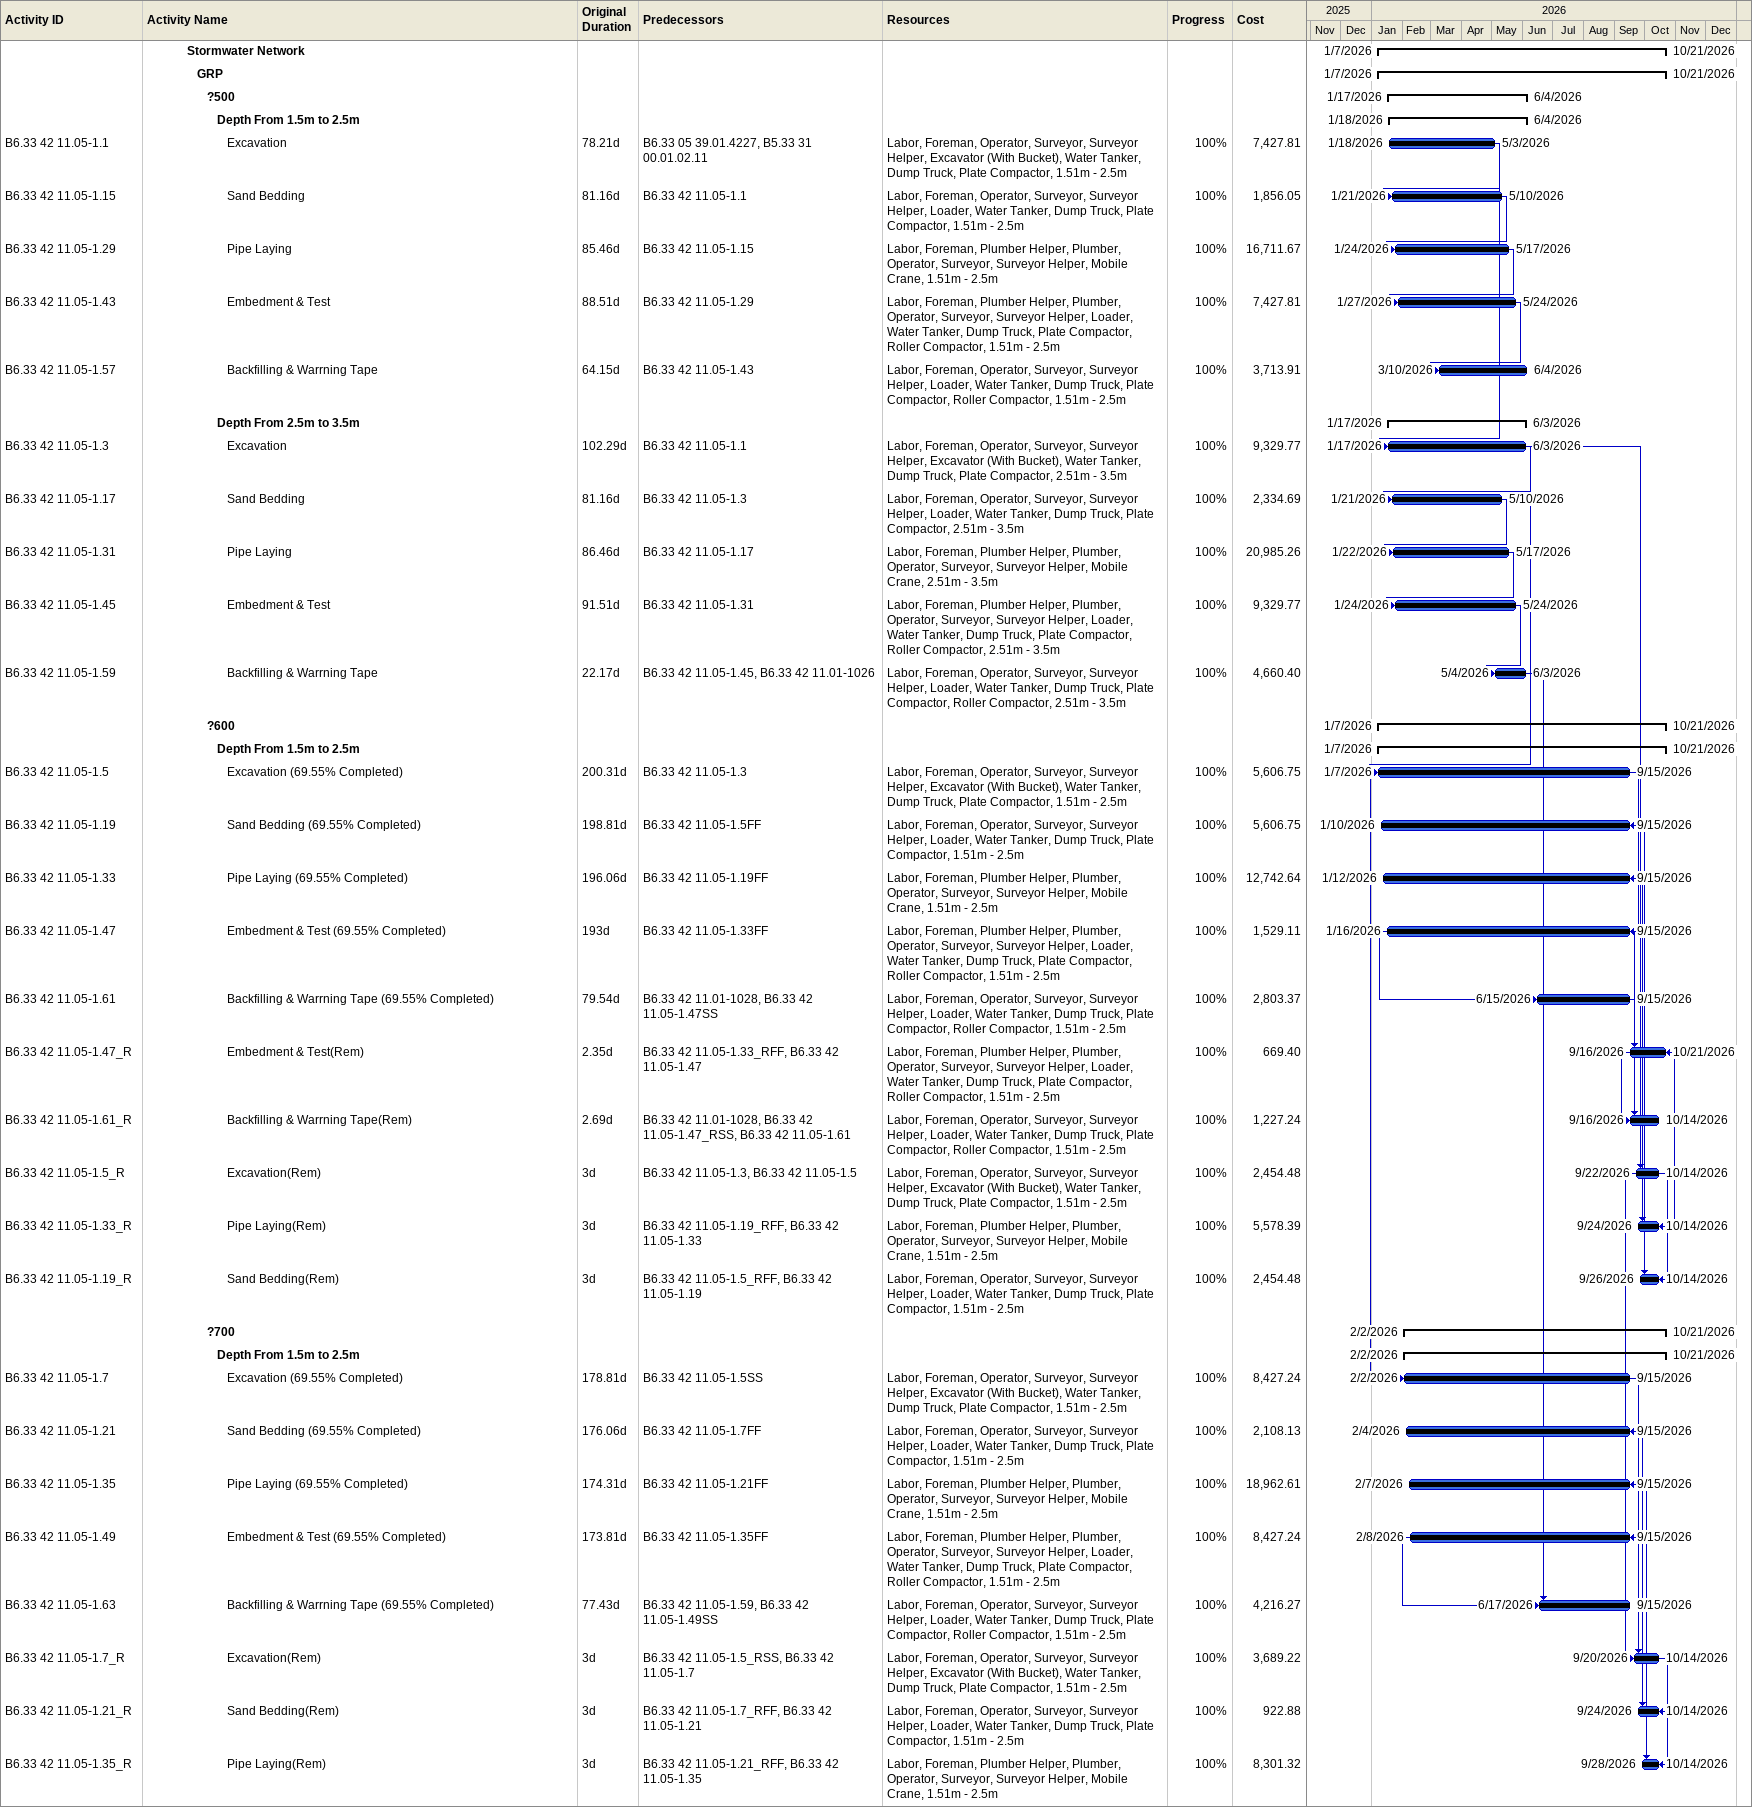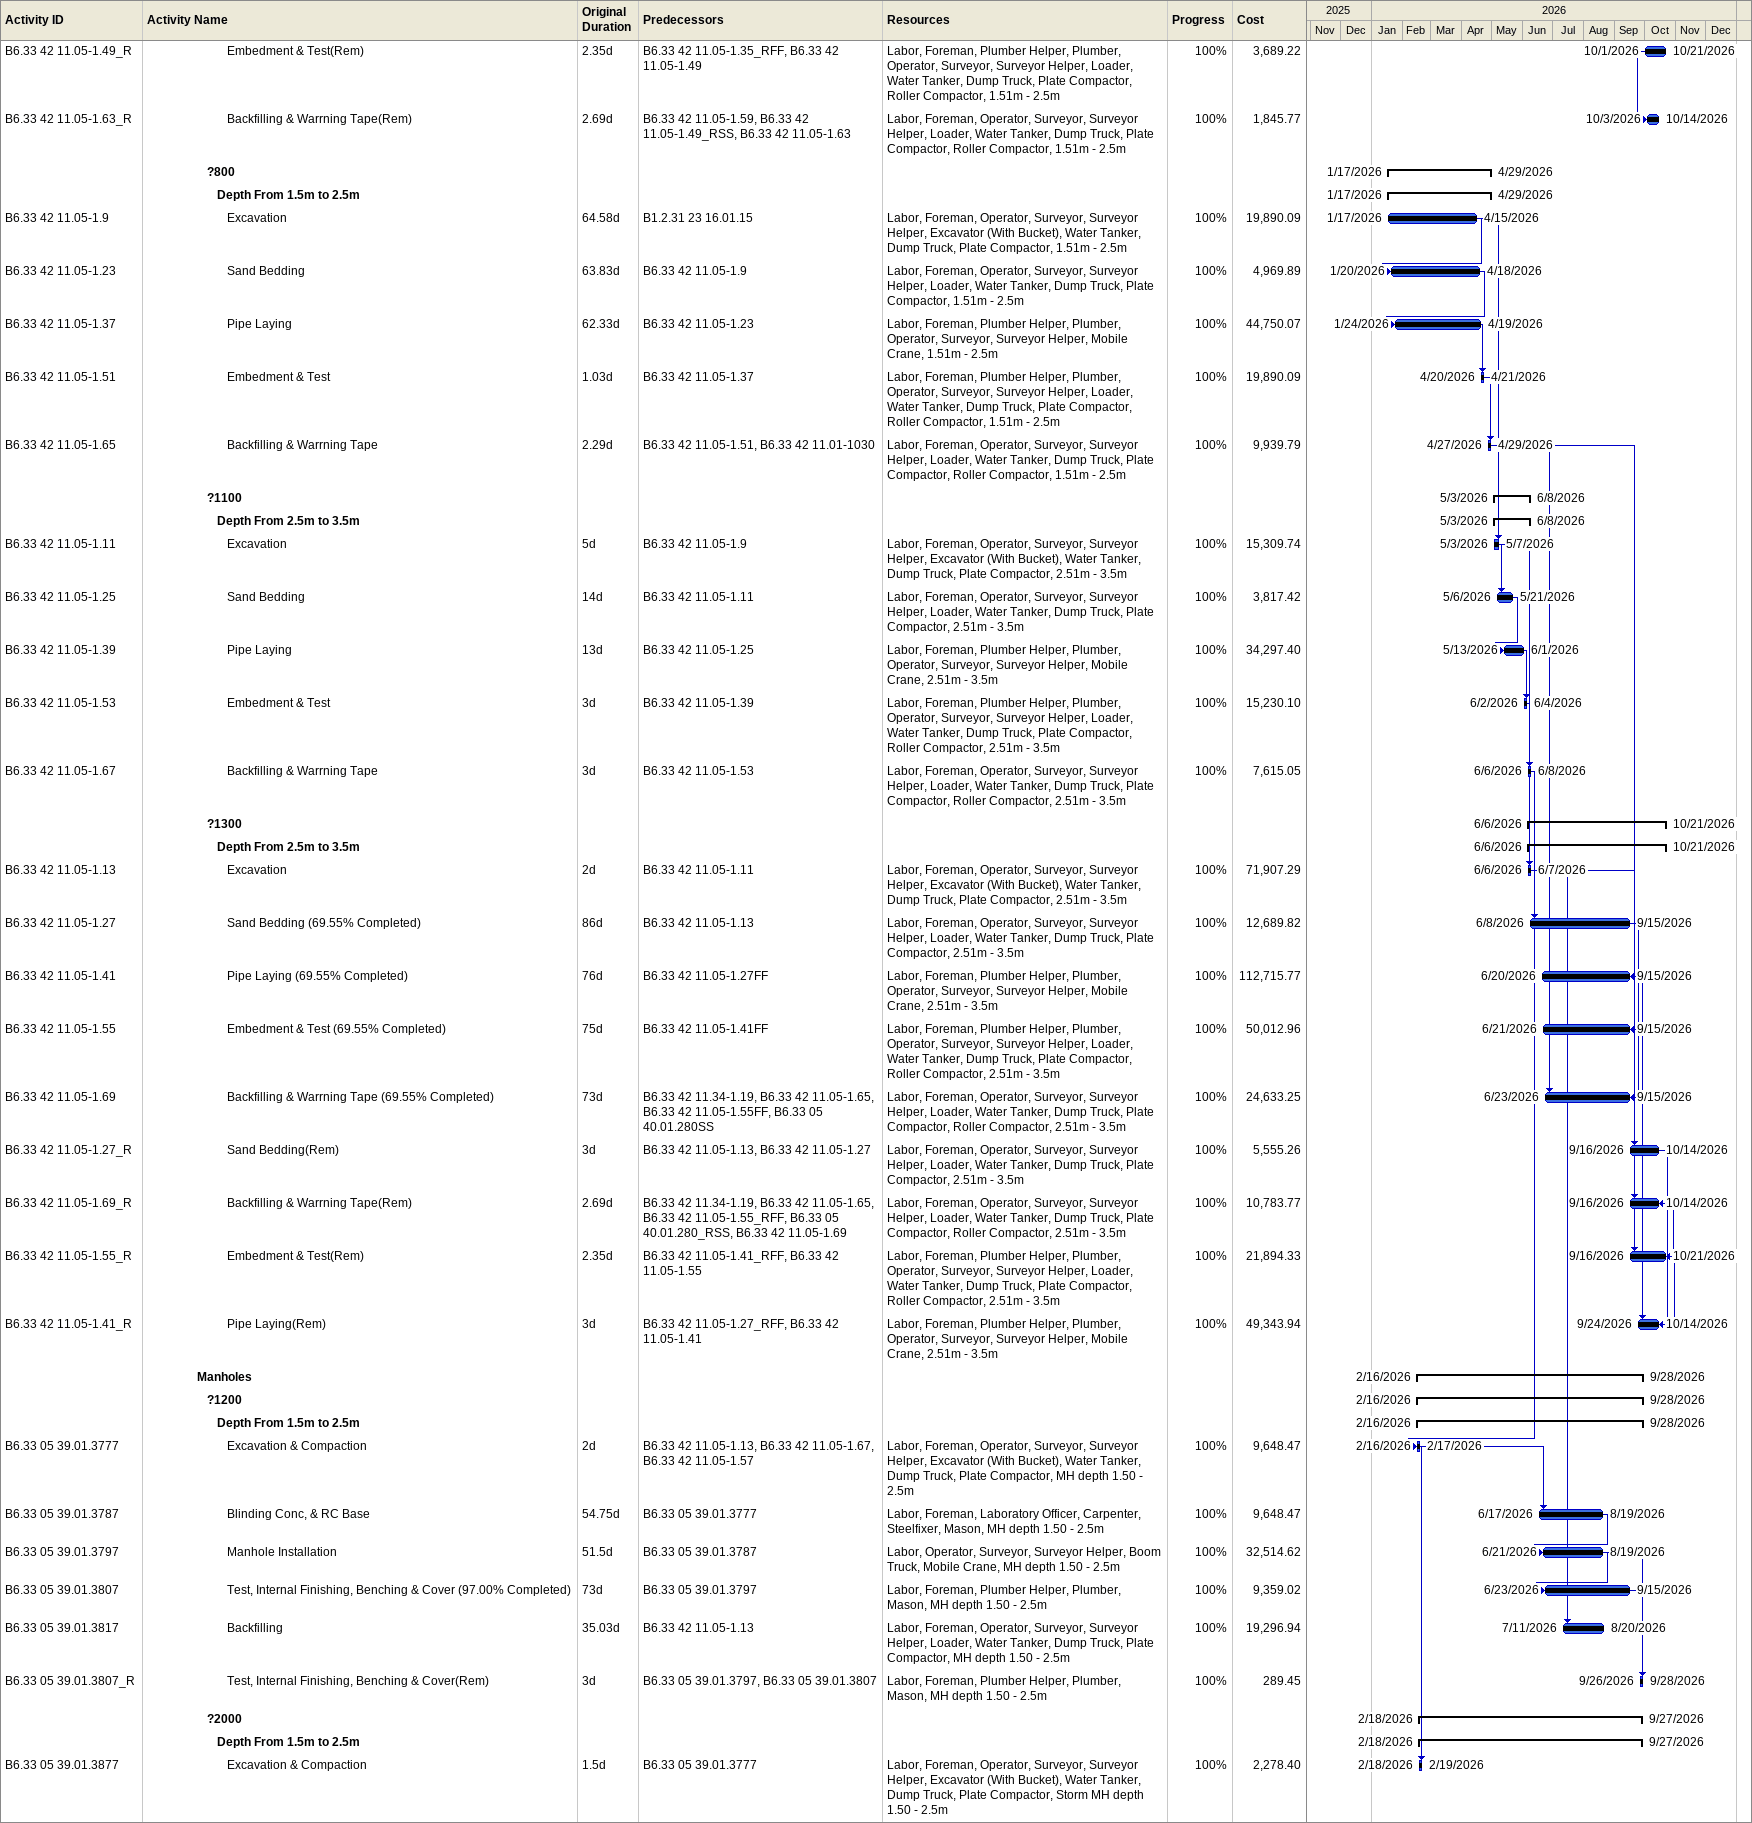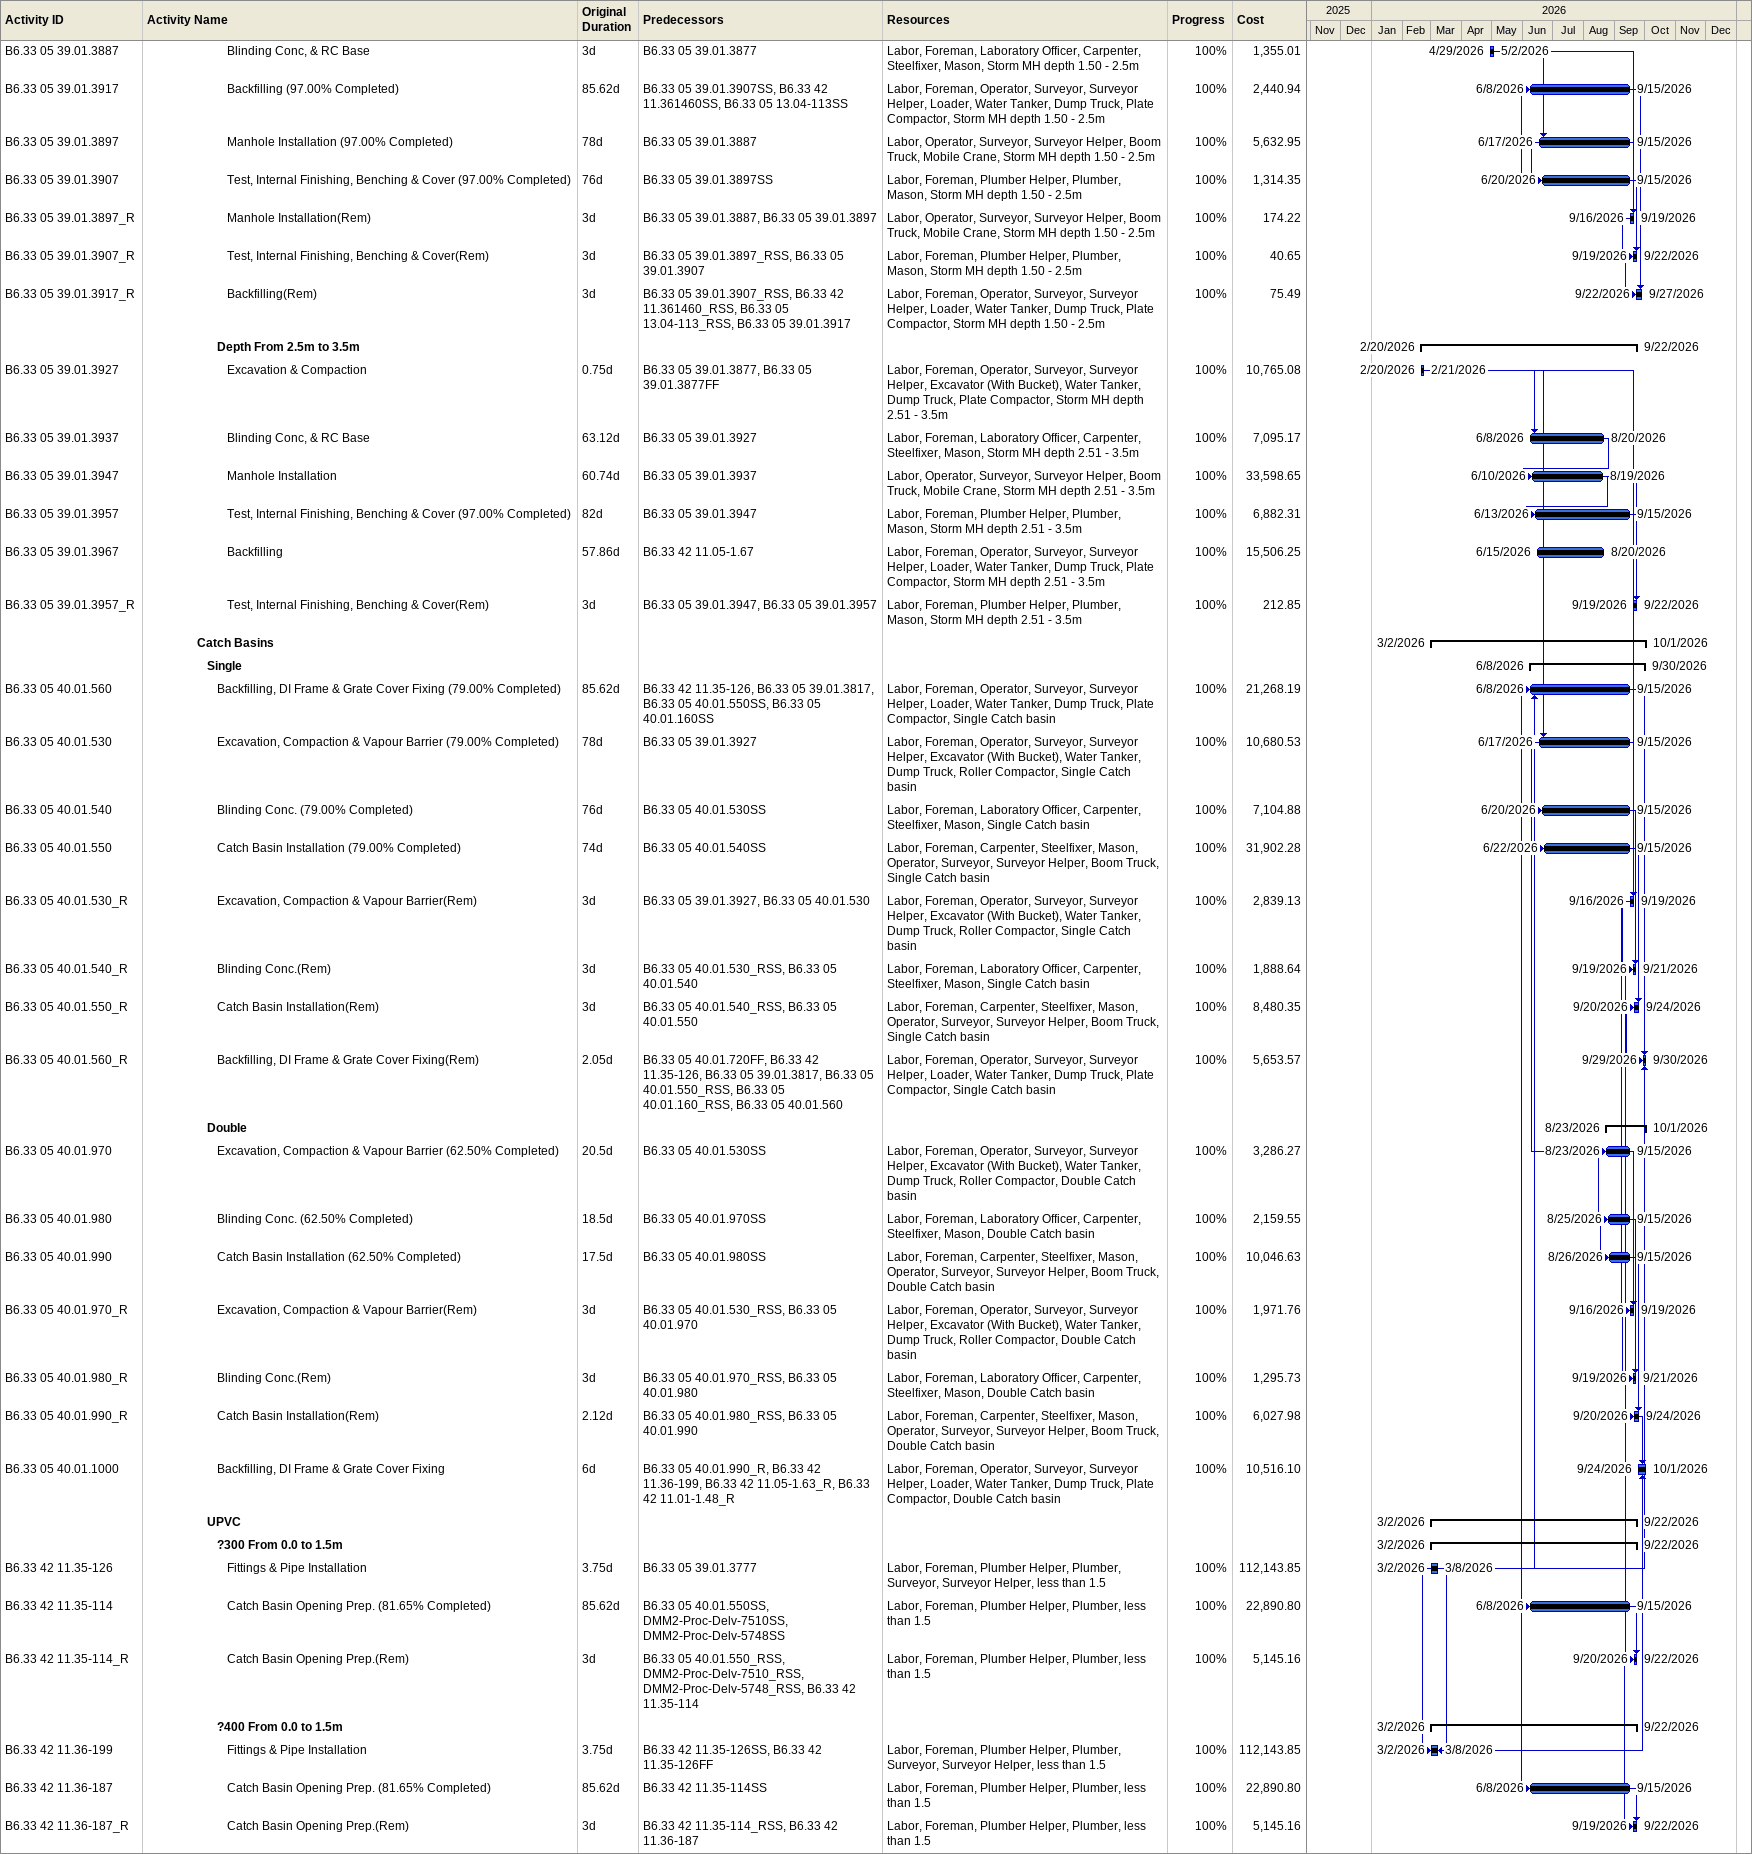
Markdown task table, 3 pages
| ID | Level | Task | Original duration | Start | Finish | Predecessors | Resources | % complete | Cost |
|---|---|---|---|---|---|---|---|---|---|
|  | 5 | **Stormwater Network** |  | 2026-01-07 | 2026-10-21 |  |  |  |  |
|  | 6 | **GRP** |  | 2026-01-07 | 2026-10-21 |  |  |  |  |
|  | 7 | **?500** |  | 2026-01-17 | 2026-06-04 |  |  |  |  |
|  | 8 | **Depth From 1.5m to 2.5m** |  | 2026-01-18 | 2026-06-04 |  |  |  |  |
| B6.33 42 11.05-1.1 | 9 | Excavation | 78.21d | 2026-01-18 | 2026-05-03 | B6.33 05 39.01.4227, B5.33 31 00.01.02.11 | Labor, Foreman, Operator, Surveyor, Surveyor Helper, Excavator (With Bucket), Water Tanker, Dump Truck, Plate Compactor, 1.51m - 2.5m | 100 | 7427.81 |
| B6.33 42 11.05-1.15 | 9 | Sand Bedding | 81.16d | 2026-01-21 | 2026-05-10 | B6.33 42 11.05-1.1 | Labor, Foreman, Operator, Surveyor, Surveyor Helper, Loader, Water Tanker, Dump Truck, Plate Compactor, 1.51m - 2.5m | 100 | 1856.05 |
| B6.33 42 11.05-1.29 | 9 | Pipe Laying | 85.46d | 2026-01-24 | 2026-05-17 | B6.33 42 11.05-1.15 | Labor, Foreman, Plumber Helper, Plumber, Operator, Surveyor, Surveyor Helper, Mobile Crane, 1.51m - 2.5m | 100 | 16711.67 |
| B6.33 42 11.05-1.43 | 9 | Embedment & Test | 88.51d | 2026-01-27 | 2026-05-24 | B6.33 42 11.05-1.29 | Labor, Foreman, Plumber Helper, Plumber, Operator, Surveyor, Surveyor Helper, Loader, Water Tanker, Dump Truck, Plate Compactor, Roller Compactor, 1.51m - 2.5m | 100 | 7427.81 |
| B6.33 42 11.05-1.57 | 9 | Backfilling & Warrning Tape | 64.15d | 2026-03-10 | 2026-06-04 | B6.33 42 11.05-1.43 | Labor, Foreman, Operator, Surveyor, Surveyor Helper, Loader, Water Tanker, Dump Truck, Plate Compactor, Roller Compactor, 1.51m - 2.5m | 100 | 3713.91 |
|  | 8 | **Depth From 2.5m to 3.5m** |  | 2026-01-17 | 2026-06-03 |  |  |  |  |
| B6.33 42 11.05-1.3 | 9 | Excavation | 102.29d | 2026-01-17 | 2026-06-03 | B6.33 42 11.05-1.1 | Labor, Foreman, Operator, Surveyor, Surveyor Helper, Excavator (With Bucket), Water Tanker, Dump Truck, Plate Compactor, 2.51m - 3.5m | 100 | 9329.77 |
| B6.33 42 11.05-1.17 | 9 | Sand Bedding | 81.16d | 2026-01-21 | 2026-05-10 | B6.33 42 11.05-1.3 | Labor, Foreman, Operator, Surveyor, Surveyor Helper, Loader, Water Tanker, Dump Truck, Plate Compactor, 2.51m - 3.5m | 100 | 2334.69 |
| B6.33 42 11.05-1.31 | 9 | Pipe Laying | 86.46d | 2026-01-22 | 2026-05-17 | B6.33 42 11.05-1.17 | Labor, Foreman, Plumber Helper, Plumber, Operator, Surveyor, Surveyor Helper, Mobile Crane, 2.51m - 3.5m | 100 | 20985.26 |
| B6.33 42 11.05-1.45 | 9 | Embedment & Test | 91.51d | 2026-01-24 | 2026-05-24 | B6.33 42 11.05-1.31 | Labor, Foreman, Plumber Helper, Plumber, Operator, Surveyor, Surveyor Helper, Loader, Water Tanker, Dump Truck, Plate Compactor, Roller Compactor, 2.51m - 3.5m | 100 | 9329.77 |
| B6.33 42 11.05-1.59 | 9 | Backfilling & Warrning Tape | 22.17d | 2026-05-04 | 2026-06-03 | B6.33 42 11.05-1.45, B6.33 42 11.01-1026 | Labor, Foreman, Operator, Surveyor, Surveyor Helper, Loader, Water Tanker, Dump Truck, Plate Compactor, Roller Compactor, 2.51m - 3.5m | 100 | 4660.40 |
|  | 7 | **?600** |  | 2026-01-07 | 2026-10-21 |  |  |  |  |
|  | 8 | **Depth From 1.5m to 2.5m** |  | 2026-01-07 | 2026-10-21 |  |  |  |  |
| B6.33 42 11.05-1.5 | 9 | Excavation (69.55% Completed) | 200.31d | 2026-01-07 | 2026-09-15 | B6.33 42 11.05-1.3 | Labor, Foreman, Operator, Surveyor, Surveyor Helper, Excavator (With Bucket), Water Tanker, Dump Truck, Plate Compactor, 1.51m - 2.5m | 100 | 5606.75 |
| B6.33 42 11.05-1.19 | 9 | Sand Bedding (69.55% Completed) | 198.81d | 2026-01-10 | 2026-09-15 | B6.33 42 11.05-1.5FF | Labor, Foreman, Operator, Surveyor, Surveyor Helper, Loader, Water Tanker, Dump Truck, Plate Compactor, 1.51m - 2.5m | 100 | 5606.75 |
| B6.33 42 11.05-1.33 | 9 | Pipe Laying (69.55% Completed) | 196.06d | 2026-01-12 | 2026-09-15 | B6.33 42 11.05-1.19FF | Labor, Foreman, Plumber Helper, Plumber, Operator, Surveyor, Surveyor Helper, Mobile Crane, 1.51m - 2.5m | 100 | 12742.64 |
| B6.33 42 11.05-1.47 | 9 | Embedment & Test (69.55% Completed) | 193d | 2026-01-16 | 2026-09-15 | B6.33 42 11.05-1.33FF | Labor, Foreman, Plumber Helper, Plumber, Operator, Surveyor, Surveyor Helper, Loader, Water Tanker, Dump Truck, Plate Compactor, Roller Compactor, 1.51m - 2.5m | 100 | 1529.11 |
| B6.33 42 11.05-1.61 | 9 | Backfilling & Warrning Tape (69.55% Completed) | 79.54d | 2026-06-15 | 2026-09-15 | B6.33 42 11.01-1028, B6.33 42 11.05-1.47SS | Labor, Foreman, Operator, Surveyor, Surveyor Helper, Loader, Water Tanker, Dump Truck, Plate Compactor, Roller Compactor, 1.51m - 2.5m | 100 | 2803.37 |
| B6.33 42 11.05-1.47_R | 9 | Embedment & Test(Rem) | 2.35d | 2026-09-16 | 2026-10-21 | B6.33 42 11.05-1.33_RFF, B6.33 42 11.05-1.47 | Labor, Foreman, Plumber Helper, Plumber, Operator, Surveyor, Surveyor Helper, Loader, Water Tanker, Dump Truck, Plate Compactor, Roller Compactor, 1.51m - 2.5m | 100 | 669.40 |
| B6.33 42 11.05-1.61_R | 9 | Backfilling & Warrning Tape(Rem) | 2.69d | 2026-09-16 | 2026-10-14 | B6.33 42 11.01-1028, B6.33 42 11.05-1.47_RSS, B6.33 42 11.05-1.61 | Labor, Foreman, Operator, Surveyor, Surveyor Helper, Loader, Water Tanker, Dump Truck, Plate Compactor, Roller Compactor, 1.51m - 2.5m | 100 | 1227.24 |
| B6.33 42 11.05-1.5_R | 9 | Excavation(Rem) | 3d | 2026-09-22 | 2026-10-14 | B6.33 42 11.05-1.3, B6.33 42 11.05-1.5 | Labor, Foreman, Operator, Surveyor, Surveyor Helper, Excavator (With Bucket), Water Tanker, Dump Truck, Plate Compactor, 1.51m - 2.5m | 100 | 2454.48 |
| B6.33 42 11.05-1.33_R | 9 | Pipe Laying(Rem) | 3d | 2026-09-24 | 2026-10-14 | B6.33 42 11.05-1.19_RFF, B6.33 42 11.05-1.33 | Labor, Foreman, Plumber Helper, Plumber, Operator, Surveyor, Surveyor Helper, Mobile Crane, 1.51m - 2.5m | 100 | 5578.39 |
| B6.33 42 11.05-1.19_R | 9 | Sand Bedding(Rem) | 3d | 2026-09-26 | 2026-10-14 | B6.33 42 11.05-1.5_RFF, B6.33 42 11.05-1.19 | Labor, Foreman, Operator, Surveyor, Surveyor Helper, Loader, Water Tanker, Dump Truck, Plate Compactor, 1.51m - 2.5m | 100 | 2454.48 |
|  | 7 | **?700** |  | 2026-02-02 | 2026-10-21 |  |  |  |  |
|  | 8 | **Depth From 1.5m to 2.5m** |  | 2026-02-02 | 2026-10-21 |  |  |  |  |
| B6.33 42 11.05-1.7 | 9 | Excavation (69.55% Completed) | 178.81d | 2026-02-02 | 2026-09-15 | B6.33 42 11.05-1.5SS | Labor, Foreman, Operator, Surveyor, Surveyor Helper, Excavator (With Bucket), Water Tanker, Dump Truck, Plate Compactor, 1.51m - 2.5m | 100 | 8427.24 |
| B6.33 42 11.05-1.21 | 9 | Sand Bedding (69.55% Completed) | 176.06d | 2026-02-04 | 2026-09-15 | B6.33 42 11.05-1.7FF | Labor, Foreman, Operator, Surveyor, Surveyor Helper, Loader, Water Tanker, Dump Truck, Plate Compactor, 1.51m - 2.5m | 100 | 2108.13 |
| B6.33 42 11.05-1.35 | 9 | Pipe Laying (69.55% Completed) | 174.31d | 2026-02-07 | 2026-09-15 | B6.33 42 11.05-1.21FF | Labor, Foreman, Plumber Helper, Plumber, Operator, Surveyor, Surveyor Helper, Mobile Crane, 1.51m - 2.5m | 100 | 18962.61 |
| B6.33 42 11.05-1.49 | 9 | Embedment & Test (69.55% Completed) | 173.81d | 2026-02-08 | 2026-09-15 | B6.33 42 11.05-1.35FF | Labor, Foreman, Plumber Helper, Plumber, Operator, Surveyor, Surveyor Helper, Loader, Water Tanker, Dump Truck, Plate Compactor, Roller Compactor, 1.51m - 2.5m | 100 | 8427.24 |
| B6.33 42 11.05-1.63 | 9 | Backfilling & Warrning Tape (69.55% Completed) | 77.43d | 2026-06-17 | 2026-09-15 | B6.33 42 11.05-1.59, B6.33 42 11.05-1.49SS | Labor, Foreman, Operator, Surveyor, Surveyor Helper, Loader, Water Tanker, Dump Truck, Plate Compactor, Roller Compactor, 1.51m - 2.5m | 100 | 4216.27 |
| B6.33 42 11.05-1.7_R | 9 | Excavation(Rem) | 3d | 2026-09-20 | 2026-10-14 | B6.33 42 11.05-1.5_RSS, B6.33 42 11.05-1.7 | Labor, Foreman, Operator, Surveyor, Surveyor Helper, Excavator (With Bucket), Water Tanker, Dump Truck, Plate Compactor, 1.51m - 2.5m | 100 | 3689.22 |
| B6.33 42 11.05-1.21_R | 9 | Sand Bedding(Rem) | 3d | 2026-09-24 | 2026-10-14 | B6.33 42 11.05-1.7_RFF, B6.33 42 11.05-1.21 | Labor, Foreman, Operator, Surveyor, Surveyor Helper, Loader, Water Tanker, Dump Truck, Plate Compactor, 1.51m - 2.5m | 100 | 922.88 |
| B6.33 42 11.05-1.35_R | 9 | Pipe Laying(Rem) | 3d | 2026-09-28 | 2026-10-14 | B6.33 42 11.05-1.21_RFF, B6.33 42 11.05-1.35 | Labor, Foreman, Plumber Helper, Plumber, Operator, Surveyor, Surveyor Helper, Mobile Crane, 1.51m - 2.5m | 100 | 8301.32 |
| B6.33 42 11.05-1.49_R | 9 | Embedment & Test(Rem) | 2.35d | 2026-10-01 | 2026-10-21 | B6.33 42 11.05-1.35_RFF, B6.33 42 11.05-1.49 | Labor, Foreman, Plumber Helper, Plumber, Operator, Surveyor, Surveyor Helper, Loader, Water Tanker, Dump Truck, Plate Compactor, Roller Compactor, 1.51m - 2.5m | 100 | 3689.22 |
| B6.33 42 11.05-1.63_R | 9 | Backfilling & Warrning Tape(Rem) | 2.69d | 2026-10-03 | 2026-10-14 | B6.33 42 11.05-1.59, B6.33 42 11.05-1.49_RSS, B6.33 42 11.05-1.63 | Labor, Foreman, Operator, Surveyor, Surveyor Helper, Loader, Water Tanker, Dump Truck, Plate Compactor, Roller Compactor, 1.51m - 2.5m | 100 | 1845.77 |
|  | 7 | **?800** |  | 2026-01-17 | 2026-04-29 |  |  |  |  |
|  | 8 | **Depth From 1.5m to 2.5m** |  | 2026-01-17 | 2026-04-29 |  |  |  |  |
| B6.33 42 11.05-1.9 | 9 | Excavation | 64.58d | 2026-01-17 | 2026-04-15 | B1.2.31 23 16.01.15 | Labor, Foreman, Operator, Surveyor, Surveyor Helper, Excavator (With Bucket), Water Tanker, Dump Truck, Plate Compactor, 1.51m - 2.5m | 100 | 19890.09 |
| B6.33 42 11.05-1.23 | 9 | Sand Bedding | 63.83d | 2026-01-20 | 2026-04-18 | B6.33 42 11.05-1.9 | Labor, Foreman, Operator, Surveyor, Surveyor Helper, Loader, Water Tanker, Dump Truck, Plate Compactor, 1.51m - 2.5m | 100 | 4969.89 |
| B6.33 42 11.05-1.37 | 9 | Pipe Laying | 62.33d | 2026-01-24 | 2026-04-19 | B6.33 42 11.05-1.23 | Labor, Foreman, Plumber Helper, Plumber, Operator, Surveyor, Surveyor Helper, Mobile Crane, 1.51m - 2.5m | 100 | 44750.07 |
| B6.33 42 11.05-1.51 | 9 | Embedment & Test | 1.03d | 2026-04-20 | 2026-04-21 | B6.33 42 11.05-1.37 | Labor, Foreman, Plumber Helper, Plumber, Operator, Surveyor, Surveyor Helper, Loader, Water Tanker, Dump Truck, Plate Compactor, Roller Compactor, 1.51m - 2.5m | 100 | 19890.09 |
| B6.33 42 11.05-1.65 | 9 | Backfilling & Warrning Tape | 2.29d | 2026-04-27 | 2026-04-29 | B6.33 42 11.05-1.51, B6.33 42 11.01-1030 | Labor, Foreman, Operator, Surveyor, Surveyor Helper, Loader, Water Tanker, Dump Truck, Plate Compactor, Roller Compactor, 1.51m - 2.5m | 100 | 9939.79 |
|  | 7 | **?1100** |  | 2026-05-03 | 2026-06-08 |  |  |  |  |
|  | 8 | **Depth From 2.5m to 3.5m** |  | 2026-05-03 | 2026-06-08 |  |  |  |  |
| B6.33 42 11.05-1.11 | 9 | Excavation | 5d | 2026-05-03 | 2026-05-07 | B6.33 42 11.05-1.9 | Labor, Foreman, Operator, Surveyor, Surveyor Helper, Excavator (With Bucket), Water Tanker, Dump Truck, Plate Compactor, 2.51m - 3.5m | 100 | 15309.74 |
| B6.33 42 11.05-1.25 | 9 | Sand Bedding | 14d | 2026-05-06 | 2026-05-21 | B6.33 42 11.05-1.11 | Labor, Foreman, Operator, Surveyor, Surveyor Helper, Loader, Water Tanker, Dump Truck, Plate Compactor, 2.51m - 3.5m | 100 | 3817.42 |
| B6.33 42 11.05-1.39 | 9 | Pipe Laying | 13d | 2026-05-13 | 2026-06-01 | B6.33 42 11.05-1.25 | Labor, Foreman, Plumber Helper, Plumber, Operator, Surveyor, Surveyor Helper, Mobile Crane, 2.51m - 3.5m | 100 | 34297.40 |
| B6.33 42 11.05-1.53 | 9 | Embedment & Test | 3d | 2026-06-02 | 2026-06-04 | B6.33 42 11.05-1.39 | Labor, Foreman, Plumber Helper, Plumber, Operator, Surveyor, Surveyor Helper, Loader, Water Tanker, Dump Truck, Plate Compactor, Roller Compactor, 2.51m - 3.5m | 100 | 15230.10 |
| B6.33 42 11.05-1.67 | 9 | Backfilling & Warrning Tape | 3d | 2026-06-06 | 2026-06-08 | B6.33 42 11.05-1.53 | Labor, Foreman, Operator, Surveyor, Surveyor Helper, Loader, Water Tanker, Dump Truck, Plate Compactor, Roller Compactor, 2.51m - 3.5m | 100 | 7615.05 |
|  | 7 | **?1300** |  | 2026-06-06 | 2026-10-21 |  |  |  |  |
|  | 8 | **Depth From 2.5m to 3.5m** |  | 2026-06-06 | 2026-10-21 |  |  |  |  |
| B6.33 42 11.05-1.13 | 9 | Excavation | 2d | 2026-06-06 | 2026-06-07 | B6.33 42 11.05-1.11 | Labor, Foreman, Operator, Surveyor, Surveyor Helper, Excavator (With Bucket), Water Tanker, Dump Truck, Plate Compactor, 2.51m - 3.5m | 100 | 71907.29 |
| B6.33 42 11.05-1.27 | 9 | Sand Bedding (69.55% Completed) | 86d | 2026-06-08 | 2026-09-15 | B6.33 42 11.05-1.13 | Labor, Foreman, Operator, Surveyor, Surveyor Helper, Loader, Water Tanker, Dump Truck, Plate Compactor, 2.51m - 3.5m | 100 | 12689.82 |
| B6.33 42 11.05-1.41 | 9 | Pipe Laying (69.55% Completed) | 76d | 2026-06-20 | 2026-09-15 | B6.33 42 11.05-1.27FF | Labor, Foreman, Plumber Helper, Plumber, Operator, Surveyor, Surveyor Helper, Mobile Crane, 2.51m - 3.5m | 100 | 112715.77 |
| B6.33 42 11.05-1.55 | 9 | Embedment & Test (69.55% Completed) | 75d | 2026-06-21 | 2026-09-15 | B6.33 42 11.05-1.41FF | Labor, Foreman, Plumber Helper, Plumber, Operator, Surveyor, Surveyor Helper, Loader, Water Tanker, Dump Truck, Plate Compactor, Roller Compactor, 2.51m - 3.5m | 100 | 50012.96 |
| B6.33 42 11.05-1.69 | 9 | Backfilling & Warrning Tape (69.55% Completed) | 73d | 2026-06-23 | 2026-09-15 | B6.33 42 11.34-1.19, B6.33 42 11.05-1.65, B6.33 42 11.05-1.55FF, B6.33 05 40.01.280SS | Labor, Foreman, Operator, Surveyor, Surveyor Helper, Loader, Water Tanker, Dump Truck, Plate Compactor, Roller Compactor, 2.51m - 3.5m | 100 | 24633.25 |
| B6.33 42 11.05-1.27_R | 9 | Sand Bedding(Rem) | 3d | 2026-09-16 | 2026-10-14 | B6.33 42 11.05-1.13, B6.33 42 11.05-1.27 | Labor, Foreman, Operator, Surveyor, Surveyor Helper, Loader, Water Tanker, Dump Truck, Plate Compactor, 2.51m - 3.5m | 100 | 5555.26 |
| B6.33 42 11.05-1.69_R | 9 | Backfilling & Warrning Tape(Rem) | 2.69d | 2026-09-16 | 2026-10-14 | B6.33 42 11.34-1.19, B6.33 42 11.05-1.65, B6.33 42 11.05-1.55_RFF, B6.33 05 40.01.280_RSS, B6.33 42 11.05-1.69 | Labor, Foreman, Operator, Surveyor, Surveyor Helper, Loader, Water Tanker, Dump Truck, Plate Compactor, Roller Compactor, 2.51m - 3.5m | 100 | 10783.77 |
| B6.33 42 11.05-1.55_R | 9 | Embedment & Test(Rem) | 2.35d | 2026-09-16 | 2026-10-21 | B6.33 42 11.05-1.41_RFF, B6.33 42 11.05-1.55 | Labor, Foreman, Plumber Helper, Plumber, Operator, Surveyor, Surveyor Helper, Loader, Water Tanker, Dump Truck, Plate Compactor, Roller Compactor, 2.51m - 3.5m | 100 | 21894.33 |
| B6.33 42 11.05-1.41_R | 9 | Pipe Laying(Rem) | 3d | 2026-09-24 | 2026-10-14 | B6.33 42 11.05-1.27_RFF, B6.33 42 11.05-1.41 | Labor, Foreman, Plumber Helper, Plumber, Operator, Surveyor, Surveyor Helper, Mobile Crane, 2.51m - 3.5m | 100 | 49343.94 |
|  | 6 | **Manholes** |  | 2026-02-16 | 2026-09-28 |  |  |  |  |
|  | 7 | **?1200** |  | 2026-02-16 | 2026-09-28 |  |  |  |  |
|  | 8 | **Depth From 1.5m to 2.5m** |  | 2026-02-16 | 2026-09-28 |  |  |  |  |
| B6.33 05 39.01.3777 | 9 | Excavation & Compaction | 2d | 2026-02-16 | 2026-02-17 | B6.33 42 11.05-1.13, B6.33 42 11.05-1.67, B6.33 42 11.05-1.57 | Labor, Foreman, Operator, Surveyor, Surveyor Helper, Excavator (With Bucket), Water Tanker, Dump Truck, Plate Compactor, MH depth 1.50 - 2.5m | 100 | 9648.47 |
| B6.33 05 39.01.3787 | 9 | Blinding Conc, & RC Base | 54.75d | 2026-06-17 | 2026-08-19 | B6.33 05 39.01.3777 | Labor, Foreman, Laboratory Officer, Carpenter, Steelfixer, Mason, MH depth 1.50 - 2.5m | 100 | 9648.47 |
| B6.33 05 39.01.3797 | 9 | Manhole Installation | 51.5d | 2026-06-21 | 2026-08-19 | B6.33 05 39.01.3787 | Labor, Operator, Surveyor, Surveyor Helper, Boom Truck, Mobile Crane, MH depth 1.50 - 2.5m | 100 | 32514.62 |
| B6.33 05 39.01.3807 | 9 | Test, Internal Finishing, Benching & Cover (97.00% Completed) | 73d | 2026-06-23 | 2026-09-15 | B6.33 05 39.01.3797 | Labor, Foreman, Plumber Helper, Plumber, Mason, MH depth 1.50 - 2.5m | 100 | 9359.02 |
| B6.33 05 39.01.3817 | 9 | Backfilling | 35.03d | 2026-07-11 | 2026-08-20 | B6.33 42 11.05-1.13 | Labor, Foreman, Operator, Surveyor, Surveyor Helper, Loader, Water Tanker, Dump Truck, Plate Compactor, MH depth 1.50 - 2.5m | 100 | 19296.94 |
| B6.33 05 39.01.3807_R | 9 | Test, Internal Finishing, Benching & Cover(Rem) | 3d | 2026-09-26 | 2026-09-28 | B6.33 05 39.01.3797, B6.33 05 39.01.3807 | Labor, Foreman, Plumber Helper, Plumber, Mason, MH depth 1.50 - 2.5m | 100 | 289.45 |
|  | 7 | **?2000** |  | 2026-02-18 | 2026-09-27 |  |  |  |  |
|  | 8 | **Depth From 1.5m to 2.5m** |  | 2026-02-18 | 2026-09-27 |  |  |  |  |
| B6.33 05 39.01.3877 | 9 | Excavation & Compaction | 1.5d | 2026-02-18 | 2026-02-19 | B6.33 05 39.01.3777 | Labor, Foreman, Operator, Surveyor, Surveyor Helper, Excavator (With Bucket), Water Tanker, Dump Truck, Plate Compactor, Storm MH depth 1.50 - 2.5m | 100 | 2278.40 |
| B6.33 05 39.01.3887 | 9 | Blinding Conc, & RC Base | 3d | 2026-04-29 | 2026-05-02 | B6.33 05 39.01.3877 | Labor, Foreman, Laboratory Officer, Carpenter, Steelfixer, Mason, Storm MH depth 1.50 - 2.5m | 100 | 1355.01 |
| B6.33 05 39.01.3917 | 9 | Backfilling (97.00% Completed) | 85.62d | 2026-06-08 | 2026-09-15 | B6.33 05 39.01.3907SS, B6.33 42 11.361460SS, B6.33 05 13.04-113SS | Labor, Foreman, Operator, Surveyor, Surveyor Helper, Loader, Water Tanker, Dump Truck, Plate Compactor, Storm MH depth 1.50 - 2.5m | 100 | 2440.94 |
| B6.33 05 39.01.3897 | 9 | Manhole Installation (97.00% Completed) | 78d | 2026-06-17 | 2026-09-15 | B6.33 05 39.01.3887 | Labor, Operator, Surveyor, Surveyor Helper, Boom Truck, Mobile Crane, Storm MH depth 1.50 - 2.5m | 100 | 5632.95 |
| B6.33 05 39.01.3907 | 9 | Test, Internal Finishing, Benching & Cover (97.00% Completed) | 76d | 2026-06-20 | 2026-09-15 | B6.33 05 39.01.3897SS | Labor, Foreman, Plumber Helper, Plumber, Mason, Storm MH depth 1.50 - 2.5m | 100 | 1314.35 |
| B6.33 05 39.01.3897_R | 9 | Manhole Installation(Rem) | 3d | 2026-09-16 | 2026-09-19 | B6.33 05 39.01.3887, B6.33 05 39.01.3897 | Labor, Operator, Surveyor, Surveyor Helper, Boom Truck, Mobile Crane, Storm MH depth 1.50 - 2.5m | 100 | 174.22 |
| B6.33 05 39.01.3907_R | 9 | Test, Internal Finishing, Benching & Cover(Rem) | 3d | 2026-09-19 | 2026-09-22 | B6.33 05 39.01.3897_RSS, B6.33 05 39.01.3907 | Labor, Foreman, Plumber Helper, Plumber, Mason, Storm MH depth 1.50 - 2.5m | 100 | 40.65 |
| B6.33 05 39.01.3917_R | 9 | Backfilling(Rem) | 3d | 2026-09-22 | 2026-09-27 | B6.33 05 39.01.3907_RSS, B6.33 42 11.361460_RSS, B6.33 05 13.04-113_RSS, B6.33 05 39.01.3917 | Labor, Foreman, Operator, Surveyor, Surveyor Helper, Loader, Water Tanker, Dump Truck, Plate Compactor, Storm MH depth 1.50 - 2.5m | 100 | 75.49 |
|  | 8 | **Depth From 2.5m to 3.5m** |  | 2026-02-20 | 2026-09-22 |  |  |  |  |
| B6.33 05 39.01.3927 | 9 | Excavation & Compaction | 0.75d | 2026-02-20 | 2026-02-21 | B6.33 05 39.01.3877, B6.33 05 39.01.3877FF | Labor, Foreman, Operator, Surveyor, Surveyor Helper, Excavator (With Bucket), Water Tanker, Dump Truck, Plate Compactor, Storm MH depth 2.51 - 3.5m | 100 | 10765.08 |
| B6.33 05 39.01.3937 | 9 | Blinding Conc, & RC Base | 63.12d | 2026-06-08 | 2026-08-20 | B6.33 05 39.01.3927 | Labor, Foreman, Laboratory Officer, Carpenter, Steelfixer, Mason, Storm MH depth 2.51 - 3.5m | 100 | 7095.17 |
| B6.33 05 39.01.3947 | 9 | Manhole Installation | 60.74d | 2026-06-10 | 2026-08-19 | B6.33 05 39.01.3937 | Labor, Operator, Surveyor, Surveyor Helper, Boom Truck, Mobile Crane, Storm MH depth 2.51 - 3.5m | 100 | 33598.65 |
| B6.33 05 39.01.3957 | 9 | Test, Internal Finishing, Benching & Cover (97.00% Completed) | 82d | 2026-06-13 | 2026-09-15 | B6.33 05 39.01.3947 | Labor, Foreman, Plumber Helper, Plumber, Mason, Storm MH depth 2.51 - 3.5m | 100 | 6882.31 |
| B6.33 05 39.01.3967 | 9 | Backfilling | 57.86d | 2026-06-15 | 2026-08-20 | B6.33 42 11.05-1.67 | Labor, Foreman, Operator, Surveyor, Surveyor Helper, Loader, Water Tanker, Dump Truck, Plate Compactor, Storm MH depth 2.51 - 3.5m | 100 | 15506.25 |
| B6.33 05 39.01.3957_R | 9 | Test, Internal Finishing, Benching & Cover(Rem) | 3d | 2026-09-19 | 2026-09-22 | B6.33 05 39.01.3947, B6.33 05 39.01.3957 | Labor, Foreman, Plumber Helper, Plumber, Mason, Storm MH depth 2.51 - 3.5m | 100 | 212.85 |
|  | 6 | **Catch Basins** |  | 2026-03-02 | 2026-10-01 |  |  |  |  |
|  | 7 | **Single** |  | 2026-06-08 | 2026-09-30 |  |  |  |  |
| B6.33 05 40.01.560 | 8 | Backfilling, DI Frame & Grate Cover Fixing (79.00% Completed) | 85.62d | 2026-06-08 | 2026-09-15 | B6.33 42 11.35-126, B6.33 05 39.01.3817, B6.33 05 40.01.550SS, B6.33 05 40.01.160SS | Labor, Foreman, Operator, Surveyor, Surveyor Helper, Loader, Water Tanker, Dump Truck, Plate Compactor, Single Catch basin | 100 | 21268.19 |
| B6.33 05 40.01.530 | 8 | Excavation, Compaction & Vapour Barrier (79.00% Completed) | 78d | 2026-06-17 | 2026-09-15 | B6.33 05 39.01.3927 | Labor, Foreman, Operator, Surveyor, Surveyor Helper, Excavator (With Bucket), Water Tanker, Dump Truck, Roller Compactor, Single Catch basin | 100 | 10680.53 |
| B6.33 05 40.01.540 | 8 | Blinding Conc. (79.00% Completed) | 76d | 2026-06-20 | 2026-09-15 | B6.33 05 40.01.530SS | Labor, Foreman, Laboratory Officer, Carpenter, Steelfixer, Mason, Single Catch basin | 100 | 7104.88 |
| B6.33 05 40.01.550 | 8 | Catch Basin Installation (79.00% Completed) | 74d | 2026-06-22 | 2026-09-15 | B6.33 05 40.01.540SS | Labor, Foreman, Carpenter, Steelfixer, Mason, Operator, Surveyor, Surveyor Helper, Boom Truck, Single Catch basin | 100 | 31902.28 |
| B6.33 05 40.01.530_R | 8 | Excavation, Compaction & Vapour Barrier(Rem) | 3d | 2026-09-16 | 2026-09-19 | B6.33 05 39.01.3927, B6.33 05 40.01.530 | Labor, Foreman, Operator, Surveyor, Surveyor Helper, Excavator (With Bucket), Water Tanker, Dump Truck, Roller Compactor, Single Catch basin | 100 | 2839.13 |
| B6.33 05 40.01.540_R | 8 | Blinding Conc.(Rem) | 3d | 2026-09-19 | 2026-09-21 | B6.33 05 40.01.530_RSS, B6.33 05 40.01.540 | Labor, Foreman, Laboratory Officer, Carpenter, Steelfixer, Mason, Single Catch basin | 100 | 1888.64 |
| B6.33 05 40.01.550_R | 8 | Catch Basin Installation(Rem) | 3d | 2026-09-20 | 2026-09-24 | B6.33 05 40.01.540_RSS, B6.33 05 40.01.550 | Labor, Foreman, Carpenter, Steelfixer, Mason, Operator, Surveyor, Surveyor Helper, Boom Truck, Single Catch basin | 100 | 8480.35 |
| B6.33 05 40.01.560_R | 8 | Backfilling, DI Frame & Grate Cover Fixing(Rem) | 2.05d | 2026-09-29 | 2026-09-30 | B6.33 05 40.01.720FF, B6.33 42 11.35-126, B6.33 05 39.01.3817, B6.33 05 40.01.550_RSS, B6.33 05 40.01.160_RSS, B6.33 05 40.01.560 | Labor, Foreman, Operator, Surveyor, Surveyor Helper, Loader, Water Tanker, Dump Truck, Plate Compactor, Single Catch basin | 100 | 5653.57 |
|  | 7 | **Double** |  | 2026-08-23 | 2026-10-01 |  |  |  |  |
| B6.33 05 40.01.970 | 8 | Excavation, Compaction & Vapour Barrier (62.50% Completed) | 20.5d | 2026-08-23 | 2026-09-15 | B6.33 05 40.01.530SS | Labor, Foreman, Operator, Surveyor, Surveyor Helper, Excavator (With Bucket), Water Tanker, Dump Truck, Roller Compactor, Double Catch basin | 100 | 3286.27 |
| B6.33 05 40.01.980 | 8 | Blinding Conc. (62.50% Completed) | 18.5d | 2026-08-25 | 2026-09-15 | B6.33 05 40.01.970SS | Labor, Foreman, Laboratory Officer, Carpenter, Steelfixer, Mason, Double Catch basin | 100 | 2159.55 |
| B6.33 05 40.01.990 | 8 | Catch Basin Installation (62.50% Completed) | 17.5d | 2026-08-26 | 2026-09-15 | B6.33 05 40.01.980SS | Labor, Foreman, Carpenter, Steelfixer, Mason, Operator, Surveyor, Surveyor Helper, Boom Truck, Double Catch basin | 100 | 10046.63 |
| B6.33 05 40.01.970_R | 8 | Excavation, Compaction & Vapour Barrier(Rem) | 3d | 2026-09-16 | 2026-09-19 | B6.33 05 40.01.530_RSS, B6.33 05 40.01.970 | Labor, Foreman, Operator, Surveyor, Surveyor Helper, Excavator (With Bucket), Water Tanker, Dump Truck, Roller Compactor, Double Catch basin | 100 | 1971.76 |
| B6.33 05 40.01.980_R | 8 | Blinding Conc.(Rem) | 3d | 2026-09-19 | 2026-09-21 | B6.33 05 40.01.970_RSS, B6.33 05 40.01.980 | Labor, Foreman, Laboratory Officer, Carpenter, Steelfixer, Mason, Double Catch basin | 100 | 1295.73 |
| B6.33 05 40.01.990_R | 8 | Catch Basin Installation(Rem) | 2.12d | 2026-09-20 | 2026-09-24 | B6.33 05 40.01.980_RSS, B6.33 05 40.01.990 | Labor, Foreman, Carpenter, Steelfixer, Mason, Operator, Surveyor, Surveyor Helper, Boom Truck, Double Catch basin | 100 | 6027.98 |
| B6.33 05 40.01.1000 | 8 | Backfilling, DI Frame & Grate Cover Fixing | 6d | 2026-09-24 | 2026-10-01 | B6.33 05 40.01.990_R, B6.33 42 11.36-199, B6.33 42 11.05-1.63_R, B6.33 42 11.01-1.48_R | Labor, Foreman, Operator, Surveyor, Surveyor Helper, Loader, Water Tanker, Dump Truck, Plate Compactor, Double Catch basin | 100 | 10516.10 |
|  | 7 | **UPVC** |  | 2026-03-02 | 2026-09-22 |  |  |  |  |
|  | 8 | **?300 From 0.0 to 1.5m** |  | 2026-03-02 | 2026-09-22 |  |  |  |  |
| B6.33 42 11.35-126 | 9 | Fittings & Pipe Installation | 3.75d | 2026-03-02 | 2026-03-08 | B6.33 05 39.01.3777 | Labor, Foreman, Plumber Helper, Plumber, Surveyor, Surveyor Helper, less than 1.5 | 100 | 112143.85 |
| B6.33 42 11.35-114 | 9 | Catch Basin Opening Prep. (81.65% Completed) | 85.62d | 2026-06-08 | 2026-09-15 | B6.33 05 40.01.550SS, DMM2-Proc-Delv-7510SS, DMM2-Proc-Delv-5748SS | Labor, Foreman, Plumber Helper, Plumber, less than 1.5 | 100 | 22890.80 |
| B6.33 42 11.35-114_R | 9 | Catch Basin Opening Prep.(Rem) | 3d | 2026-09-20 | 2026-09-22 | B6.33 05 40.01.550_RSS, DMM2-Proc-Delv-7510_RSS, DMM2-Proc-Delv-5748_RSS, B6.33 42 11.35-114 | Labor, Foreman, Plumber Helper, Plumber, less than 1.5 | 100 | 5145.16 |
|  | 8 | **?400 From 0.0 to 1.5m** |  | 2026-03-02 | 2026-09-22 |  |  |  |  |
| B6.33 42 11.36-199 | 9 | Fittings & Pipe Installation | 3.75d | 2026-03-02 | 2026-03-08 | B6.33 42 11.35-126SS, B6.33 42 11.35-126FF | Labor, Foreman, Plumber Helper, Plumber, Surveyor, Surveyor Helper, less than 1.5 | 100 | 112143.85 |
| B6.33 42 11.36-187 | 9 | Catch Basin Opening Prep. (81.65% Completed) | 85.62d | 2026-06-08 | 2026-09-15 | B6.33 42 11.35-114SS | Labor, Foreman, Plumber Helper, Plumber, less than 1.5 | 100 | 22890.80 |
| B6.33 42 11.36-187_R | 9 | Catch Basin Opening Prep.(Rem) | 3d | 2026-09-19 | 2026-09-22 | B6.33 42 11.35-114_RSS, B6.33 42 11.36-187 | Labor, Foreman, Plumber Helper, Plumber, less than 1.5 | 100 | 5145.16 |
